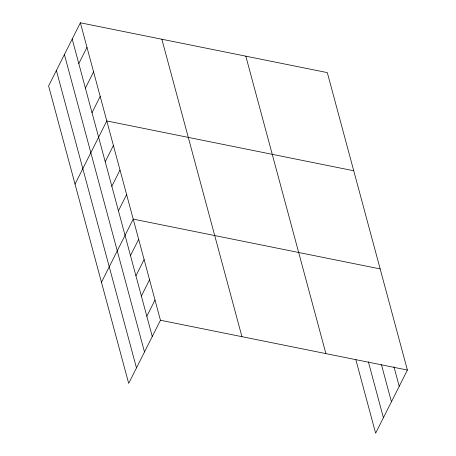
<?xml version="1.0" encoding="UTF-8"?>
<svg xmlns="http://www.w3.org/2000/svg" width="456" height="456" viewBox="0 0 456 456"><rect width="100%" height="100%" fill="white"/><g stroke="black" fill="none" stroke-linecap="round" stroke-linejoin="round"><path stroke-width="0.68" d="M80.37 22.8L48.61 85.95L128.689 383.393L160.449 320.243L80.37 22.8L327.311 72.607L407.39 370.05L375.63 433.2L355.845 359.71M78.802 63.595L86.976 47.338M85.409 88.133L93.583 71.877M92.015 112.672L100.189 96.415M75.035 184.104L106.795 120.954L353.742 170.766M105.228 161.749L113.401 145.492M111.834 186.287L120.008 170.037M118.44 210.826L126.614 194.575M101.46 282.264L133.22 219.114L380.167 268.92M130.49 255.594L138.664 239.337M135.934 275.817L144.113 259.567M141.383 296.047L149.557 279.79M146.826 316.27L155 300.014M160.449 320.243L407.39 370.05M393.95 366.755L399.217 386.306M381.45 364.697L391.43 401.782M368.351 361.768L383.416 417.724M245.824 56.173L325.897 353.617M161.863 39.239L241.936 336.682M72.196 39.056L152.27 336.494M64.41 54.532L144.489 351.969M56.39 70.475L136.469 367.918"/></g></svg>
